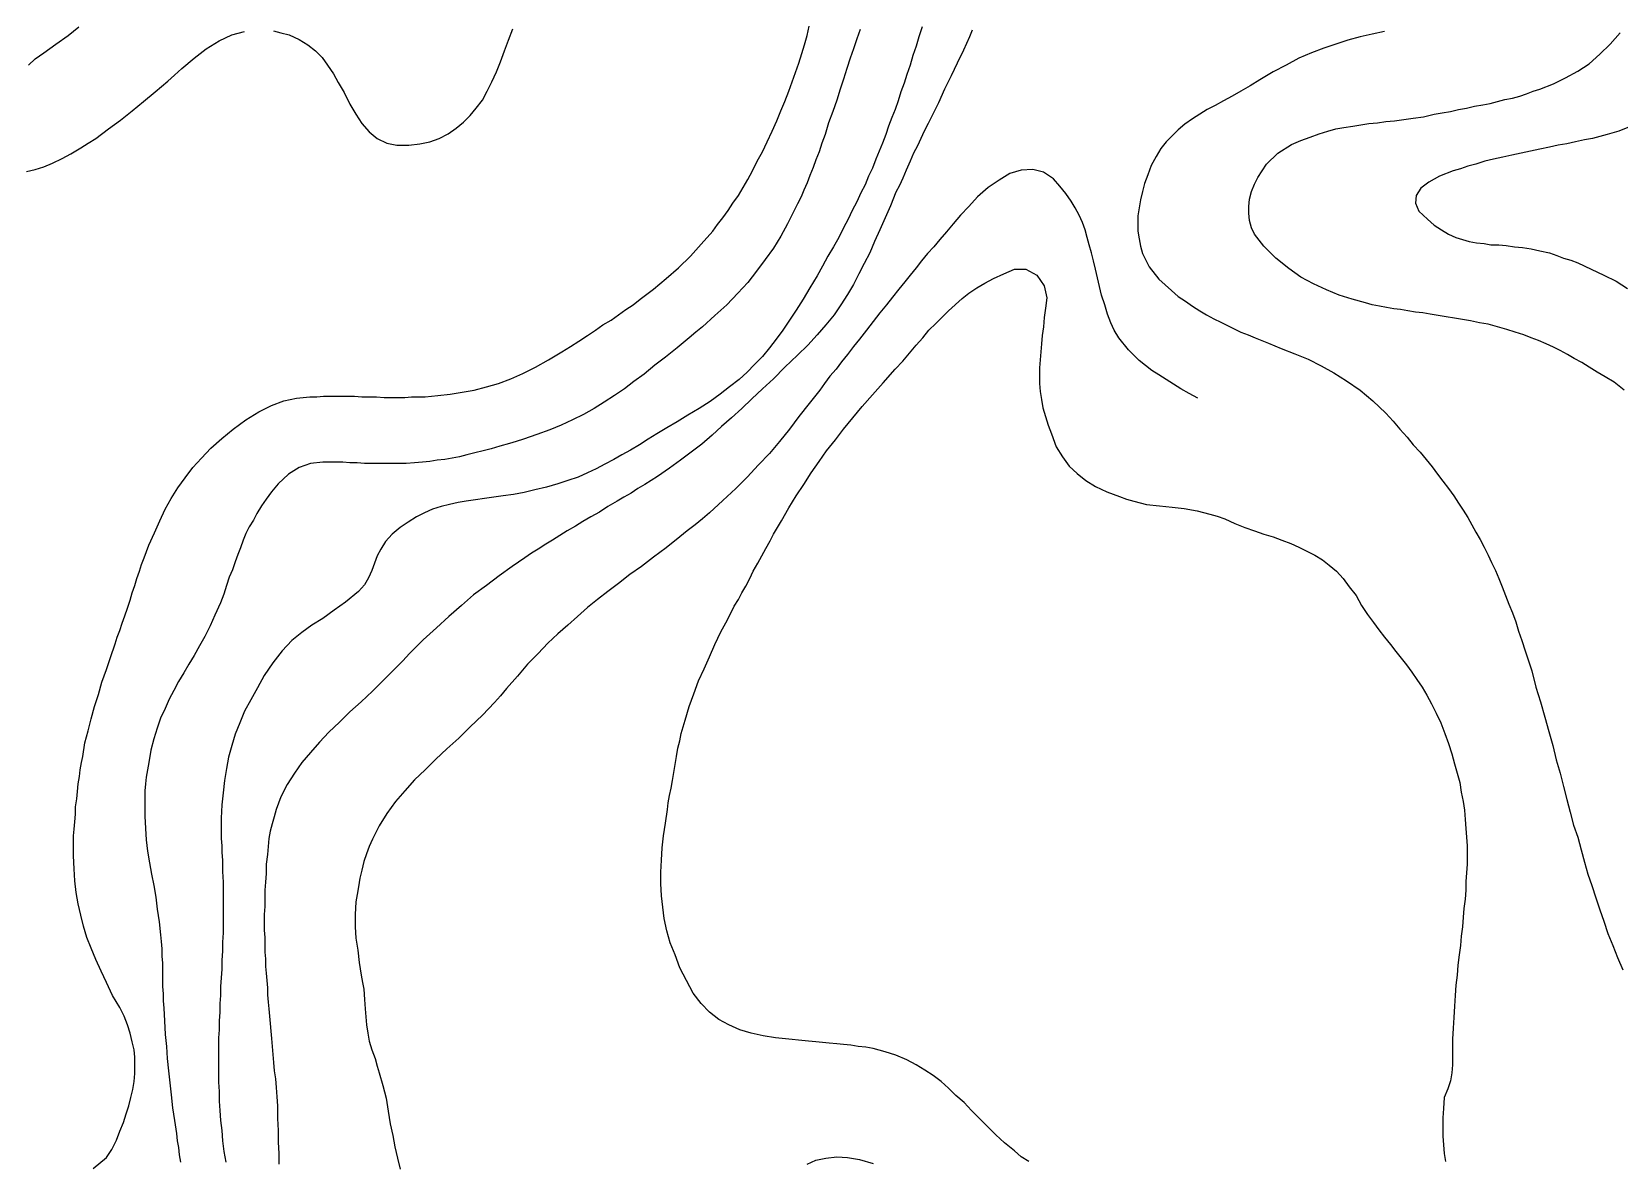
# Model space of a CAD drawing. Header units: inches. Extents: x 401374 to 405300, y 6332180 to 6336621.
# Drawn here: x 403132.4 to 403368.1, y 6334321.8 to 6334489.7 of the extents above; entities that cross this region are included whole.
import ezdxf

# ---------------------------------------------------------------- set-up
doc = ezdxf.new("R2010")
doc.units = ezdxf.units.IN
doc.header["$MEASUREMENT"] = 0

msp = doc.modelspace()

# ---------------------------------------------------------------- linework, layer by layer
for points in [[(403131.6, 6334468.9), (403132.9, 6334469.2), (403134.2, 6334469.6), (403135.5, 6334470.1), (403136.9, 6334470.8), (403138.2, 6334471.5), (403139.7, 6334472.4), (403140.8, 6334473.1), (403141.9, 6334473.8), (403143.8, 6334475.2), (403145.6, 6334476.5), (403147.3, 6334477.9), (403149, 6334479.3), (403150.7, 6334480.7), (403152.6, 6334482.3), (403153.6, 6334483.2), (403154.7, 6334484.2), (403156.5, 6334485.7), (403158.3, 6334487.1), (403160.2, 6334488.3), (403162.1, 6334489.2), (403164, 6334489.7)], [(403131.9, 6334484.7), (403132.9, 6334485.6), (403134.2, 6334486.5), (403136, 6334487.8), (403137.8, 6334489.1), (403139.4, 6334490.4)], [(403141.5, 6334320.8), (403143.5, 6334322.4), (403144.3, 6334323.6), (403145, 6334325), (403145.5, 6334326.3), (403146, 6334327.6), (403146.4, 6334328.9), (403146.8, 6334330.1), (403147.1, 6334331.3), (403147.4, 6334332.5), (403147.6, 6334333.7), (403147.7, 6334334.9), (403147.7, 6334336.1), (403147.7, 6334337.3), (403147.6, 6334338.4), (403147.3, 6334339.6), (403147, 6334340.9), (403146.6, 6334342.1), (403146.1, 6334343.4), (403145.5, 6334344.7), (403144.4, 6334346.5), (403143.5, 6334348.4), (403142.7, 6334350.1), (403141.9, 6334351.8), (403141.2, 6334353.5), (403140.6, 6334355.1), (403140.1, 6334356.8), (403139.7, 6334358.4), (403139.3, 6334360.1), (403139, 6334361.8), (403138.8, 6334363.5), (403138.7, 6334365.3), (403138.6, 6334367.2), (403138.6, 6334369.2), (403138.6, 6334370.2), (403138.7, 6334371.2), (403138.8, 6334372.3), (403138.9, 6334373.4), (403138.9, 6334374.5), (403139.1, 6334375.7), (403139.2, 6334376.8), (403139.3, 6334377.9), (403139.5, 6334379), (403139.6, 6334380), (403139.8, 6334381.1), (403140, 6334382), (403140.3, 6334384), (403140.8, 6334385.8), (403141.2, 6334387.6), (403141.7, 6334389.4), (403142.3, 6334391.2), (403142.8, 6334393), (403143.5, 6334394.9), (403144.1, 6334396.7), (403144.8, 6334398.7), (403145.1, 6334399.7), (403145.5, 6334400.7), (403145.8, 6334401.8), (403146.2, 6334402.9), (403146.6, 6334404), (403147, 6334405.2), (403147.3, 6334406.3), (403147.7, 6334407.4), (403148, 6334408.4), (403148.4, 6334409.5), (403148.7, 6334410.5), (403149.1, 6334411.5), (403149.8, 6334413.4), (403150.6, 6334415.2), (403151.4, 6334417), (403152.2, 6334418.7), (403153.1, 6334420.3), (403154.1, 6334421.9), (403155.2, 6334423.4), (403156.3, 6334424.9), (403157.6, 6334426.3), (403159, 6334427.8), (403160.6, 6334429.2), (403162.3, 6334430.6), (403164.2, 6334432), (403166.1, 6334433.2), (403168, 6334434.1), (403169.8, 6334434.8), (403171.7, 6334435.2), (403173.7, 6334435.4), (403174.7, 6334435.4), (403175.7, 6334435.5), (403176.8, 6334435.5), (403177.9, 6334435.5), (403179, 6334435.5), (403180.3, 6334435.5), (403181.4, 6334435.4), (403182.5, 6334435.4), (403183.6, 6334435.4), (403184.7, 6334435.3), (403185.8, 6334435.3), (403186.8, 6334435.3), (403187.8, 6334435.3), (403188.8, 6334435.4), (403190.8, 6334435.4), (403192.7, 6334435.6), (403194.5, 6334435.8), (403196.3, 6334436.1), (403198.1, 6334436.4), (403199.9, 6334436.9), (403201.7, 6334437.4), (403203.5, 6334438.1), (403205.3, 6334438.9), (403207.2, 6334439.8), (403209.1, 6334440.9), (403211.1, 6334442.1), (403212.4, 6334442.9), (403213.6, 6334443.7), (403214.9, 6334444.5), (403216.1, 6334445.3), (403217.2, 6334446.1), (403218.4, 6334446.8), (403219.5, 6334447.6), (403220.6, 6334448.4), (403221.7, 6334449.1), (403222.7, 6334449.9), (403224.7, 6334451.4), (403226.6, 6334453), (403228.4, 6334454.6), (403230.2, 6334456.3), (403231.8, 6334458.1), (403233.5, 6334460), (403234.2, 6334461), (403235, 6334462), (403235.8, 6334463.1), (403236.5, 6334464.2), (403237.3, 6334465.3), (403238, 6334466.5), (403238.7, 6334467.7), (403239.4, 6334469), (403240.1, 6334470.4), (403240.9, 6334471.8), (403241.6, 6334473.3), (403242.3, 6334474.9), (403243, 6334476.4), (403243.6, 6334477.9), (403244.2, 6334479.3), (403244.8, 6334480.8), (403245.3, 6334482.2), (403245.8, 6334483.6), (403246.3, 6334485), (403246.7, 6334486.4), (403247.1, 6334487.7), (403247.5, 6334489.1), (403247.8, 6334490.5)], [(403255.4, 6334490), (403254.9, 6334488.6), (403254.4, 6334487.1), (403253.9, 6334485.7), (403253.4, 6334484.2), (403252.9, 6334482.6), (403252.4, 6334481.1), (403251.9, 6334479.5), (403251.3, 6334477.8), (403250.7, 6334476.1), (403250.2, 6334474.4), (403249.7, 6334473.1), (403249.3, 6334471.8), (403248.8, 6334470.6), (403248.4, 6334469.5), (403247.9, 6334468.3), (403247.5, 6334467.2), (403247, 6334466.1), (403246.6, 6334465.1), (403246.1, 6334464.1), (403245.6, 6334463.1), (403244.6, 6334461.1), (403243.6, 6334459.3), (403242.5, 6334457.5), (403241.3, 6334455.8), (403240, 6334454.1), (403238.7, 6334452.4), (403237.2, 6334450.8), (403235.6, 6334449.1), (403233.8, 6334447.5), (403232, 6334445.8), (403231, 6334445), (403230, 6334444.2), (403228.2, 6334442.7), (403226.5, 6334441.3), (403224.9, 6334440.1), (403223.3, 6334438.8), (403221.8, 6334437.7), (403220.4, 6334436.6), (403218.9, 6334435.6), (403217.4, 6334434.6), (403215.9, 6334433.7), (403214.3, 6334432.8), (403212.7, 6334432), (403211, 6334431.2), (403209.3, 6334430.5), (403207.4, 6334429.8), (403205.4, 6334429.1), (403204.3, 6334428.8), (403203.3, 6334428.5), (403201.9, 6334428.1), (403200.6, 6334427.7), (403199.4, 6334427.4), (403198.2, 6334427.1), (403197, 6334426.8), (403195.9, 6334426.5), (403194.8, 6334426.3), (403193.7, 6334426.1), (403192.6, 6334426), (403191.5, 6334425.8), (403190.4, 6334425.7), (403189.2, 6334425.6), (403188, 6334425.5), (403186.8, 6334425.5), (403185.5, 6334425.5), (403184.1, 6334425.5), (403182.9, 6334425.5), (403181.8, 6334425.5), (403180.7, 6334425.6), (403179.6, 6334425.6), (403178.6, 6334425.7), (403177.6, 6334425.7), (403175.6, 6334425.7), (403173.8, 6334425.5), (403172.1, 6334424.9), (403170.5, 6334423.9), (403169, 6334422.5), (403168, 6334421.3), (403167.2, 6334420.2), (403166.5, 6334419.2), (403165.8, 6334418.1), (403165.3, 6334417.1), (403164.7, 6334416.1), (403164.2, 6334415.1), (403163.8, 6334414.1), (403163.4, 6334413), (403163, 6334412), (403162.6, 6334410.9), (403162.2, 6334409.7), (403161.7, 6334408.6), (403161.3, 6334407.4), (403160.9, 6334406.1), (403160.4, 6334404.8), (403159.6, 6334403), (403158.9, 6334401.4), (403158.1, 6334399.8), (403157.3, 6334398.4), (403156.5, 6334397), (403155.7, 6334395.7), (403155, 6334394.4), (403154.2, 6334393.1), (403153.5, 6334391.8), (403152.8, 6334390.5), (403152.2, 6334389.1), (403151.5, 6334387.7), (403151, 6334386.2), (403150.5, 6334384.6), (403150.1, 6334382.9), (403149.8, 6334381.1), (403149.6, 6334380), (403149.4, 6334378.9), (403149.3, 6334377.9), (403149.2, 6334376.9), (403149.2, 6334374.9), (403149.2, 6334373.1), (403149.3, 6334371.3), (403149.4, 6334369.6), (403149.6, 6334367.9), (403149.9, 6334366.2), (403150.2, 6334364.5), (403150.5, 6334362.8), (403150.8, 6334361.1), (403151, 6334359.3), (403151.3, 6334357.4), (403151.5, 6334355.5), (403151.6, 6334354.5), (403151.7, 6334353.4), (403151.7, 6334352.3), (403151.8, 6334351.3), (403151.8, 6334350.1), (403151.8, 6334348.9), (403151.8, 6334347.8), (403151.9, 6334346.7), (403151.9, 6334345.7), (403152, 6334344.6), (403152.1, 6334342.7), (403152.2, 6334340.7), (403152.4, 6334338.9), (403152.5, 6334337.1), (403152.7, 6334335.3), (403152.9, 6334333.5), (403153.1, 6334331.7), (403153.3, 6334329.8), (403153.6, 6334327.9), (403153.9, 6334326), (403154, 6334324.9), (403154.2, 6334323.9), (403154.3, 6334322.8), (403154.5, 6334321.7)], [(403264.6, 6334490.4), (403264.1, 6334488.9), (403263.7, 6334487.5), (403263.2, 6334486.1), (403262.8, 6334484.7), (403262.3, 6334483.3), (403261.9, 6334482), (403261.4, 6334480.7), (403261, 6334479.4), (403260.6, 6334478.1), (403260.1, 6334476.9), (403259.6, 6334475.6), (403259.2, 6334474.4), (403258.7, 6334473.1), (403258.2, 6334471.9), (403257.7, 6334470.7), (403257.2, 6334469.4), (403256.6, 6334468.2), (403256.1, 6334466.9), (403255.5, 6334465.7), (403254.9, 6334464.4), (403254.2, 6334463.1), (403253.6, 6334461.8), (403252.9, 6334460.5), (403252.2, 6334459.1), (403251.4, 6334457.7), (403250.6, 6334456.3), (403249.8, 6334454.8), (403249, 6334453.4), (403247.9, 6334451.6), (403246.9, 6334449.9), (403245.9, 6334448.3), (403244.9, 6334446.8), (403243.9, 6334445.3), (403242.9, 6334444), (403241.9, 6334442.7), (403240.9, 6334441.4), (403239.7, 6334440.2), (403238.6, 6334439.1), (403237.4, 6334438), (403236, 6334436.9), (403234.6, 6334435.8), (403233.1, 6334434.7), (403231.5, 6334433.7), (403229.8, 6334432.7), (403228.2, 6334431.7), (403226.7, 6334430.8), (403225.2, 6334429.9), (403223.9, 6334429.1), (403222.6, 6334428.3), (403221.3, 6334427.5), (403220, 6334426.8), (403218.8, 6334426.1), (403217.5, 6334425.4), (403216.2, 6334424.7), (403214.9, 6334424.1), (403213.5, 6334423.5), (403212, 6334423), (403210.5, 6334422.5), (403208.8, 6334422), (403207.1, 6334421.6), (403205.5, 6334421.2), (403203.9, 6334420.9), (403202.4, 6334420.7), (403201, 6334420.5), (403199.6, 6334420.3), (403198.3, 6334420.1), (403196.9, 6334419.9), (403195.7, 6334419.7), (403194.4, 6334419.4), (403193.2, 6334419.1), (403191.9, 6334418.7), (403190.7, 6334418.2), (403189.5, 6334417.6), (403188.3, 6334416.8), (403187.1, 6334416), (403185.9, 6334415), (403184.9, 6334413.9), (403184.2, 6334412.8), (403183.7, 6334411.8), (403183.3, 6334410.7), (403182.9, 6334409.6), (403182.4, 6334408.5), (403181.8, 6334407.5), (403180.9, 6334406.5), (403179, 6334404.9), (403177.3, 6334403.7), (403175.6, 6334402.5), (403174, 6334401.5), (403172.5, 6334400.4), (403171, 6334399.2), (403169.6, 6334397.7), (403168.2, 6334395.9), (403166.9, 6334394), (403165.9, 6334392.2), (403164.9, 6334390.4), (403164, 6334388.7), (403163.3, 6334387), (403162.6, 6334385.3), (403162.1, 6334383.6), (403161.6, 6334381.9), (403161.3, 6334380.2), (403161, 6334378.4), (403160.8, 6334376.6), (403160.6, 6334374.8), (403160.5, 6334372.8), (403160.5, 6334371.9), (403160.5, 6334370.8), (403160.5, 6334369.8), (403160.6, 6334368.7), (403160.6, 6334367.7), (403160.7, 6334366.6), (403160.7, 6334364.9), (403160.8, 6334363.3), (403160.8, 6334361.7), (403160.8, 6334360.2), (403160.8, 6334358.7), (403160.8, 6334357.2), (403160.8, 6334355.8), (403160.7, 6334354.4), (403160.7, 6334353.1), (403160.6, 6334351.7), (403160.6, 6334350.4), (403160.5, 6334349.1), (403160.4, 6334347.8), (403160.4, 6334346.5), (403160.3, 6334345.3), (403160.3, 6334344), (403160.2, 6334342.7), (403160.2, 6334341.4), (403160.1, 6334340.2), (403160.1, 6334338.9), (403160.1, 6334337.6), (403160.1, 6334336.3), (403160.1, 6334335), (403160.1, 6334333.6), (403160.2, 6334332.2), (403160.2, 6334330.8), (403160.3, 6334329.4), (403160.4, 6334327.9), (403160.6, 6334326.4), (403160.7, 6334324.9), (403160.9, 6334323.3), (403161.2, 6334321.7)], [(403272, 6334489.9), (403271.6, 6334488.9), (403270.7, 6334486.9), (403269.8, 6334485), (403268.9, 6334483.1), (403267.9, 6334481.1), (403267, 6334479.1), (403266.5, 6334478.1), (403266, 6334477.1), (403265.5, 6334476), (403264.9, 6334474.9), (403264.4, 6334473.8), (403263.9, 6334472.7), (403263.3, 6334471.6), (403262.8, 6334470.4), (403262.2, 6334469.1), (403261.7, 6334467.9), (403261.2, 6334466.8), (403260.7, 6334465.8), (403259.9, 6334463.8), (403259.1, 6334462), (403258.3, 6334460.2), (403257.5, 6334458.5), (403256.8, 6334456.8), (403256, 6334455.2), (403255.2, 6334453.7), (403254.4, 6334452.1), (403253.5, 6334450.6), (403252.5, 6334449.1), (403251.5, 6334447.6), (403250.3, 6334446.1), (403249, 6334444.6), (403247.6, 6334443.1), (403246.1, 6334441.6), (403244.2, 6334439.8), (403242.5, 6334438.1), (403240.9, 6334436.6), (403239.3, 6334435.1), (403237.8, 6334433.7), (403236.3, 6334432.3), (403234.8, 6334431), (403233.4, 6334429.7), (403231.9, 6334428.4), (403230.3, 6334427.2), (403228.7, 6334426), (403227.1, 6334424.8), (403225.3, 6334423.6), (403223.4, 6334422.4), (403222.4, 6334421.8), (403221.4, 6334421.1), (403220.3, 6334420.5), (403219.3, 6334419.9), (403217.9, 6334419.1), (403216.7, 6334418.3), (403215.4, 6334417.6), (403214.2, 6334416.9), (403213.1, 6334416.2), (403211.9, 6334415.5), (403210.8, 6334414.8), (403209.7, 6334414.1), (403208.7, 6334413.5), (403207.6, 6334412.8), (403206.6, 6334412.2), (403205.6, 6334411.5), (403203.7, 6334410.2), (403201.8, 6334408.8), (403199.9, 6334407.4), (403198, 6334406), (403196.2, 6334404.4), (403194.3, 6334402.8), (403192.5, 6334401.1), (403190.5, 6334399.3), (403188.5, 6334397.3), (403187.5, 6334396.2), (403186.5, 6334395.2), (403184.7, 6334393.4), (403183, 6334391.7), (403181.3, 6334390.1), (403179.6, 6334388.6), (403178.1, 6334387.1), (403176.5, 6334385.6), (403175.1, 6334384.1), (403173.8, 6334382.6), (403172.5, 6334381.1), (403171.4, 6334379.5), (403170.3, 6334377.8), (403169.4, 6334376), (403168.7, 6334374.1), (403168.4, 6334373), (403168.1, 6334372), (403167.8, 6334370.9), (403167.6, 6334369.8), (403167.5, 6334368.6), (403167.4, 6334367.4), (403167.2, 6334366), (403167.2, 6334364.6), (403167.1, 6334363.3), (403167, 6334362.1), (403167, 6334360.9), (403167, 6334359.7), (403166.9, 6334358.5), (403166.9, 6334357.3), (403166.9, 6334356.2), (403167, 6334355.1), (403167, 6334354), (403167, 6334352.9), (403167.1, 6334351.9), (403167.1, 6334350.8), (403167.2, 6334349.8), (403167.3, 6334348.7), (403167.4, 6334347.6), (403167.4, 6334346.6), (403167.5, 6334345.5), (403167.6, 6334344.5), (403167.7, 6334343.4), (403167.8, 6334342.3), (403167.9, 6334341.2), (403168, 6334340.1), (403168.1, 6334338.9), (403168.2, 6334337.7), (403168.3, 6334336.5), (403168.4, 6334335.3), (403168.6, 6334334.1), (403168.7, 6334332.8), (403168.8, 6334331.4), (403168.9, 6334330.1), (403168.9, 6334328.2), (403169, 6334326.4), (403169, 6334324.7), (403169.1, 6334323), (403169.1, 6334321.4)], [(403168.3, 6334489.8), (403169.4, 6334489.5), (403170.6, 6334489.2), (403172.1, 6334488.5), (403173.4, 6334487.7), (403174.5, 6334486.8), (403175.5, 6334485.8), (403176.3, 6334484.7), (403177.2, 6334483.4), (403177.9, 6334482.1), (403178.8, 6334480.6), (403179.6, 6334478.9), (403180.5, 6334477.4), (403181.4, 6334476), (403182.5, 6334474.8), (403183.7, 6334473.8), (403185.1, 6334473.1), (403186.6, 6334472.8), (403188.4, 6334472.8), (403190, 6334473), (403191.5, 6334473.3), (403192.9, 6334473.8), (403194.2, 6334474.5), (403195.4, 6334475.3), (403196.5, 6334476.2), (403197.5, 6334477.2), (403198.4, 6334478.3), (403199.3, 6334479.5), (403200, 6334480.8), (403200.7, 6334482.2), (403201.4, 6334483.7), (403202, 6334485.2), (403202.6, 6334486.8), (403203.2, 6334488.4), (403203.8, 6334490.1)], [(403333.2, 6334489.7), (403331.4, 6334489.3), (403329.6, 6334488.9), (403327.8, 6334488.4), (403326, 6334487.8), (403324.2, 6334487.2), (403322.4, 6334486.5), (403320.5, 6334485.7), (403318.6, 6334484.7), (403316.7, 6334483.7), (403315.7, 6334483.1), (403314.7, 6334482.5), (403313.3, 6334481.6), (403311.9, 6334480.8), (403310.6, 6334480.1), (403309.3, 6334479.4), (403308.1, 6334478.7), (403306.9, 6334478.1), (403305.8, 6334477.4), (403304.7, 6334476.7), (403303.6, 6334475.9), (403302.6, 6334475.1), (403300.8, 6334473.3), (403300, 6334472.3), (403299.3, 6334471.1), (403298.6, 6334469.8), (403298.1, 6334468.4), (403297.6, 6334467.1), (403297.3, 6334465.9), (403297, 6334464.7), (403296.8, 6334463.5), (403296.6, 6334462.3), (403296.6, 6334461.1), (403296.6, 6334460), (403296.8, 6334458.9), (403297, 6334457.8), (403297.3, 6334456.7), (403297.8, 6334455.7), (403298.3, 6334454.7), (403299.7, 6334452.9), (403301.6, 6334451.2), (403302.6, 6334450.3), (403303.7, 6334449.6), (403304.7, 6334448.9), (403305.8, 6334448.2), (403306.8, 6334447.6), (403307.9, 6334447), (403308.9, 6334446.5), (403309.9, 6334446), (403310.9, 6334445.5), (403311.9, 6334445), (403313, 6334444.6), (403314, 6334444.2), (403316, 6334443.4), (403317.9, 6334442.6), (403319.9, 6334441.8), (403321.9, 6334441), (403323.8, 6334440), (403325.7, 6334439), (403327.6, 6334437.8), (403329.6, 6334436.4), (403331.5, 6334434.8), (403333.4, 6334433), (403334.5, 6334431.8), (403335.5, 6334430.6), (403336.6, 6334429.4), (403337.5, 6334428.3), (403338.5, 6334427.2), (403339.4, 6334426.1), (403340.3, 6334425), (403341.1, 6334423.9), (403341.9, 6334422.9), (403342.7, 6334421.8), (403343.5, 6334420.7), (403344.2, 6334419.6), (403344.9, 6334418.6), (403345.6, 6334417.5), (403346.2, 6334416.4), (403346.8, 6334415.3), (403347.4, 6334414.2), (403348, 6334413.1), (403348.6, 6334411.9), (403349.1, 6334410.8), (403349.7, 6334409.6), (403350.2, 6334408.4), (403350.7, 6334407.2), (403351.2, 6334405.9), (403351.7, 6334404.6), (403352.2, 6334403.3), (403352.7, 6334402), (403353.1, 6334400.6), (403353.6, 6334399.2), (403354.1, 6334397.7), (403354.6, 6334396.2), (403355.1, 6334394.7), (403355.7, 6334392.3), (403356.4, 6334390.1), (403357, 6334387.8), (403357.6, 6334385.7), (403358.2, 6334383.6), (403358.7, 6334381.5), (403359.3, 6334379.5), (403359.8, 6334377.5), (403360.3, 6334375.6), (403360.8, 6334373.7), (403361.3, 6334371.8), (403361.9, 6334370), (403362.4, 6334368.1), (403362.9, 6334366.3), (403363.4, 6334364.5), (403364, 6334362.8), (403364.6, 6334361), (403365.2, 6334359.2), (403365.8, 6334357.5), (403366.4, 6334355.7), (403367.1, 6334353.9), (403367.8, 6334352.1), (403368.6, 6334350.3)], [(403368.8, 6334436.4), (403367.3, 6334437.6), (403366, 6334438.4), (403364.8, 6334439.1), (403363.6, 6334439.8), (403362.5, 6334440.5), (403361.4, 6334441.1), (403360.4, 6334441.7), (403359.3, 6334442.3), (403358.3, 6334442.8), (403357.2, 6334443.3), (403356.1, 6334443.8), (403355, 6334444.2), (403353.9, 6334444.6), (403352.6, 6334445), (403351.4, 6334445.4), (403350, 6334445.8), (403348.6, 6334446.2), (403347.3, 6334446.4), (403346, 6334446.7), (403344.8, 6334446.9), (403343.6, 6334447.1), (403342.4, 6334447.3), (403341.2, 6334447.5), (403340, 6334447.7), (403338.9, 6334447.9), (403337.8, 6334448), (403336.7, 6334448.2), (403335.6, 6334448.4), (403334.6, 6334448.5), (403333.5, 6334448.7), (403332.5, 6334448.9), (403331.4, 6334449.1), (403330.4, 6334449.4), (403328.4, 6334449.9), (403326.5, 6334450.5), (403324.6, 6334451.3), (403322.7, 6334452.2), (403320.8, 6334453.2), (403319, 6334454.5), (403317.1, 6334456), (403315.3, 6334457.8), (403313.9, 6334459.6), (403313.5, 6334460.5), (403313.2, 6334461.6), (403313.1, 6334462.7), (403313.1, 6334463.7), (403313.2, 6334464.8), (403313.5, 6334465.9), (403313.9, 6334467), (403314.4, 6334468), (403315.7, 6334470), (403317.4, 6334471.6), (403319.4, 6334472.9), (403320.8, 6334473.5), (403322.2, 6334474), (403323.5, 6334474.5), (403324.8, 6334474.9), (403326, 6334475.2), (403327.2, 6334475.4), (403328.5, 6334475.6), (403329.7, 6334475.8), (403330.9, 6334476), (403332.2, 6334476.1), (403333.4, 6334476.3), (403334.7, 6334476.4), (403336.1, 6334476.6), (403337.5, 6334476.8), (403339, 6334477), (403340.6, 6334477.4), (403341.8, 6334477.6), (403343, 6334477.8), (403344.2, 6334478.1), (403345.4, 6334478.3), (403346.6, 6334478.6), (403347.8, 6334478.8), (403348.9, 6334479), (403350, 6334479.3), (403351.1, 6334479.6), (403352.2, 6334479.8), (403353.3, 6334480.1), (403354.3, 6334480.4), (403355.3, 6334480.8), (403356.3, 6334481.1), (403358.3, 6334481.9), (403360.1, 6334482.8), (403361.9, 6334483.8), (403363.6, 6334484.9), (403365.2, 6334486.3), (403366.7, 6334487.8), (403368.2, 6334489.5)], [(403369.6, 6334475.5), (403368, 6334474.9), (403366.3, 6334474.4), (403365.2, 6334474.1), (403364.1, 6334473.8), (403362.9, 6334473.6), (403361.6, 6334473.3), (403360.3, 6334473), (403359, 6334472.8), (403357.7, 6334472.5), (403356.3, 6334472.2), (403354.9, 6334471.9), (403353.5, 6334471.6), (403352.1, 6334471.3), (403350.8, 6334471), (403349.4, 6334470.7), (403348.1, 6334470.4), (403346.8, 6334470), (403345.6, 6334469.7), (403344.5, 6334469.3), (403343.4, 6334469), (403341.4, 6334468.2), (403339.8, 6334467.3), (403338.6, 6334466.4), (403337.9, 6334465.3), (403337.8, 6334464.2), (403338.3, 6334463), (403339.6, 6334461.8), (403340.6, 6334460.9), (403341.7, 6334460.2), (403342.7, 6334459.6), (403343.8, 6334459.1), (403344.8, 6334458.8), (403345.8, 6334458.5), (403346.9, 6334458.3), (403348, 6334458.2), (403349, 6334458), (403350.2, 6334458), (403351.3, 6334457.9), (403352.5, 6334457.7), (403353.7, 6334457.6), (403355, 6334457.4), (403356.3, 6334457.1), (403357.7, 6334456.8), (403358.8, 6334456.4), (403359.8, 6334456), (403360.9, 6334455.7), (403361.9, 6334455.3), (403363.9, 6334454.4), (403365.8, 6334453.5), (403367.6, 6334452.6), (403369.3, 6334451.5)], [(403305.5, 6334435.2), (403304.2, 6334435.9), (403303, 6334436.6), (403301.9, 6334437.3), (403300.8, 6334438), (403299.7, 6334438.7), (403298.7, 6334439.3), (403296.8, 6334440.8), (403295.2, 6334442.4), (403293.8, 6334444.2), (403293.1, 6334445.3), (403292.6, 6334446.4), (403292.1, 6334447.7), (403291.7, 6334449.1), (403291.2, 6334450.5), (403290.9, 6334451.8), (403290.6, 6334453.1), (403290.3, 6334454.4), (403290, 6334455.6), (403289.7, 6334456.8), (403289.4, 6334458), (403289.1, 6334459.1), (403288.8, 6334460.2), (403288.4, 6334461.3), (403287.9, 6334462.4), (403287.3, 6334463.5), (403286.7, 6334464.5), (403285.9, 6334465.6), (403285, 6334466.7), (403284.1, 6334467.8), (403282.6, 6334468.8), (403281, 6334469.2), (403279.3, 6334469.1), (403277.6, 6334468.6), (403276, 6334467.6), (403274.4, 6334466.5), (403272.8, 6334465.1), (403271.5, 6334463.7), (403270.3, 6334462.4), (403269.2, 6334461.1), (403268.2, 6334459.9), (403267.2, 6334458.8), (403266.3, 6334457.7), (403265.4, 6334456.7), (403264.5, 6334455.6), (403263.7, 6334454.6), (403262.8, 6334453.5), (403262, 6334452.5), (403261.1, 6334451.4), (403260.2, 6334450.2), (403259.3, 6334449.1), (403258.3, 6334447.9), (403257.3, 6334446.6), (403256.3, 6334445.3), (403255.3, 6334444), (403254.4, 6334442.9), (403253.5, 6334441.7), (403252.6, 6334440.6), (403251.8, 6334439.5), (403250.9, 6334438.5), (403250.1, 6334437.4), (403249.4, 6334436.4), (403247.8, 6334434.4), (403246.3, 6334432.5), (403244.9, 6334430.6), (403243.4, 6334428.8), (403241.9, 6334427), (403240.3, 6334425.3), (403238.6, 6334423.5), (403236.9, 6334421.8), (403235, 6334420), (403233, 6334418.2), (403232, 6334417.3), (403230.9, 6334416.4), (403229.7, 6334415.5), (403228.6, 6334414.6), (403226.6, 6334413), (403224.7, 6334411.6), (403222.9, 6334410.2), (403221.2, 6334409), (403219.5, 6334407.7), (403217.9, 6334406.5), (403216.4, 6334405.3), (403214.9, 6334404.1), (403213.4, 6334402.8), (403212, 6334401.5), (403210.5, 6334400.2), (403209, 6334398.8), (403207.6, 6334397.3), (403206, 6334395.7), (403204.5, 6334393.9), (403202.9, 6334392.1), (403202, 6334391), (403201.1, 6334390), (403199.3, 6334388.1), (403197.5, 6334386.4), (403195.8, 6334384.7), (403194, 6334383.1), (403192.4, 6334381.6), (403190.8, 6334380), (403189.2, 6334378.5), (403187.8, 6334376.9), (403186.4, 6334375.3), (403185.1, 6334373.5), (403184, 6334371.7), (403183, 6334369.7), (403182.5, 6334368.6), (403182.1, 6334367.5), (403181.7, 6334366.4), (403181.4, 6334365.1), (403181.1, 6334363.9), (403180.9, 6334362.6), (403180.7, 6334361.5), (403180.5, 6334360.4), (403180.4, 6334358.5), (403180.4, 6334356.7), (403180.5, 6334355), (403180.8, 6334353.2), (403181, 6334351.4), (403181.3, 6334349.5), (403181.5, 6334348.4), (403181.7, 6334347.4), (403181.8, 6334345.9), (403181.9, 6334344.5), (403182, 6334343.3), (403182.1, 6334342.1), (403182.3, 6334340.9), (403182.5, 6334339.7), (403182.9, 6334338.4), (403183.4, 6334337.1)], [(403280.4, 6334321.8), (403279.3, 6334322.5), (403278.3, 6334323.4), (403276.8, 6334324.6), (403275.5, 6334325.8), (403274.2, 6334327.1), (403273, 6334328.3), (403271.9, 6334329.4), (403270.8, 6334330.6), (403269.6, 6334331.6), (403268.5, 6334332.7), (403267.4, 6334333.7), (403266.2, 6334334.6), (403265, 6334335.4), (403263.7, 6334336.2), (403262.3, 6334336.9), (403260.7, 6334337.6), (403259.1, 6334338.1), (403257.3, 6334338.6), (403256.2, 6334338.8), (403255.1, 6334338.9), (403254, 6334339.1), (403252.9, 6334339.2), (403251.9, 6334339.3), (403250.8, 6334339.4), (403249.8, 6334339.5), (403248.8, 6334339.6), (403247.7, 6334339.7), (403246.7, 6334339.8), (403244.8, 6334340), (403242.8, 6334340.2), (403241, 6334340.5), (403239.2, 6334340.9), (403237.5, 6334341.4), (403235.9, 6334342.1), (403234.4, 6334342.9), (403233, 6334344), (403231.8, 6334345.3), (403230.6, 6334346.8), (403229.6, 6334348.7), (403228.6, 6334350.6), (403227.9, 6334352.5), (403227.2, 6334354.3), (403226.7, 6334356.1), (403226.3, 6334357.9), (403226.1, 6334359.6), (403225.9, 6334361.3), (403225.8, 6334363.1), (403225.8, 6334364.8), (403225.9, 6334366.6), (403226, 6334368.4), (403226.2, 6334370.2), (403226.5, 6334372.1), (403226.8, 6334374.1), (403226.9, 6334375.1), (403227.1, 6334376.2), (403227.3, 6334377.3), (403227.5, 6334378.4), (403227.7, 6334379.6), (403227.9, 6334380.8), (403228.1, 6334382), (403228.3, 6334383.2), (403228.6, 6334384.3), (403228.8, 6334385.4), (403229.1, 6334386.4), (403229.4, 6334387.4), (403230, 6334389.4), (403230.7, 6334391.3), (403231.4, 6334393.2), (403232.2, 6334395), (403233, 6334396.8), (403233.8, 6334398.6), (403234.7, 6334400.5), (403235.7, 6334402.3), (403236.7, 6334404.3), (403237.3, 6334405.3), (403237.8, 6334406.3), (403238.4, 6334407.3), (403239, 6334408.4), (403239.5, 6334409.5), (403240.2, 6334410.7), (403240.8, 6334411.8), (403241.4, 6334412.9), (403242, 6334414), (403242.5, 6334415), (403243.7, 6334417), (403244.8, 6334418.9), (403245.9, 6334420.7), (403247, 6334422.4), (403248.1, 6334424.1), (403249.3, 6334425.8), (403250.4, 6334427.4), (403251.7, 6334429), (403252.9, 6334430.6), (403254.3, 6334432.3), (403255.7, 6334434), (403257.2, 6334435.7), (403258.8, 6334437.5), (403260.6, 6334439.5), (403261.7, 6334440.7), (403262.7, 6334441.9), (403263.7, 6334443.1), (403264.7, 6334444.2), (403265.6, 6334445.3), (403266.6, 6334446.3), (403268.5, 6334448.2), (403270.5, 6334450), (403271.5, 6334450.8), (403272.7, 6334451.6), (403273.9, 6334452.3), (403275.2, 6334453), (403276.7, 6334453.7), (403278.3, 6334454.4), (403280, 6334454.4), (403281.6, 6334453.5), (403282.7, 6334451.9), (403283.1, 6334450.1), (403282.9, 6334448.6), (403282.7, 6334447.2), (403282.6, 6334445.8), (403282.4, 6334444.5), (403282.3, 6334443.3), (403282.2, 6334442.1), (403282.1, 6334440.9), (403282, 6334439.7), (403282, 6334438.6), (403282, 6334437.4), (403282.1, 6334436.2), (403282.3, 6334435), (403282.5, 6334433.8), (403282.9, 6334432.5), (403283.3, 6334431.2), (403283.8, 6334429.9), (403284.5, 6334428), (403285.4, 6334426.5), (403286.4, 6334425.1), (403287.6, 6334424), (403288.9, 6334423), (403290.3, 6334422.1), (403292, 6334421.3), (403293.9, 6334420.6), (403294.9, 6334420.2), (403296, 6334419.9), (403297.9, 6334419.4), (403299.8, 6334419.2), (403301.7, 6334419), (403303.5, 6334418.8), (403305.4, 6334418.5), (403307.3, 6334418), (403308.4, 6334417.7), (403309.5, 6334417.3), (403311, 6334416.6), (403312.5, 6334416), (403313.9, 6334415.5), (403315.3, 6334415), (403316.7, 6334414.6), (403318, 6334414.1), (403319.3, 6334413.6), (403320.5, 6334413.1), (403321.7, 6334412.5), (403322.9, 6334411.9), (403324, 6334411.2), (403325, 6334410.4), (403326.1, 6334409.5), (403327.1, 6334408.4), (403328, 6334407.2), (403329, 6334405.9), (403329.8, 6334404.4), (403330.7, 6334403.1), (403331.6, 6334401.9), (403332.4, 6334400.8), (403333.2, 6334399.7), (403334.1, 6334398.6), (403334.9, 6334397.6), (403335.7, 6334396.6), (403336.5, 6334395.6), (403337.3, 6334394.5), (403338, 6334393.4), (403338.8, 6334392.3), (403339.5, 6334391.1), (403340.2, 6334389.8), (403340.9, 6334388.4), (403341.6, 6334387), (403342.2, 6334385.4), (403342.7, 6334383.9), (403343.2, 6334382.4), (403343.6, 6334380.9), (403344, 6334379.5), (403344.4, 6334378.1), (403344.6, 6334376.7), (403344.9, 6334375.3), (403345.1, 6334374), (403345.2, 6334372.6), (403345.3, 6334371.3), (403345.4, 6334370), (403345.5, 6334368.7), (403345.5, 6334367.4), (403345.5, 6334366), (403345.4, 6334364.7), (403345.3, 6334363.4), (403345.3, 6334362.1), (403345.2, 6334360.8), (403345, 6334359.4), (403344.9, 6334358.1), (403344.8, 6334356.7), (403344.6, 6334355.3), (403344.5, 6334353.9), (403344.3, 6334352.5), (403344.1, 6334351), (403344, 6334349.5), (403343.8, 6334348), (403343.7, 6334346.5), (403343.6, 6334344.9), (403343.5, 6334343.2), (403343.4, 6334341.6), (403343.3, 6334340), (403343.3, 6334338.6), (403343.3, 6334337.4), (403343.3, 6334336.2), (403343.2, 6334335), (403343, 6334333.8), (403342.6, 6334332.6), (403342.1, 6334331.3)], [(403183.4, 6334337.1), (403183.7, 6334336), (403184, 6334335), (403184.5, 6334333.1), (403185, 6334331.2), (403185.3, 6334329.3), (403185.6, 6334327.4), (403186, 6334325.7), (403186.3, 6334324), (403186.7, 6334322.3), (403187.1, 6334320.7)], [(403342.1, 6334331.3), (403342, 6334329.7), (403341.9, 6334328.3), (403341.9, 6334326.9), (403341.9, 6334325.6), (403342, 6334324.3), (403342.1, 6334323), (403342.3, 6334321.8)], [(403247.5, 6334321.4), (403248.8, 6334322), (403250.3, 6334322.3), (403251.9, 6334322.5), (403253.5, 6334322.4), (403255.3, 6334322.1), (403257.3, 6334321.5)]]:
    msp.add_lwpolyline(points)

doc.saveas('drawing.dxf')
